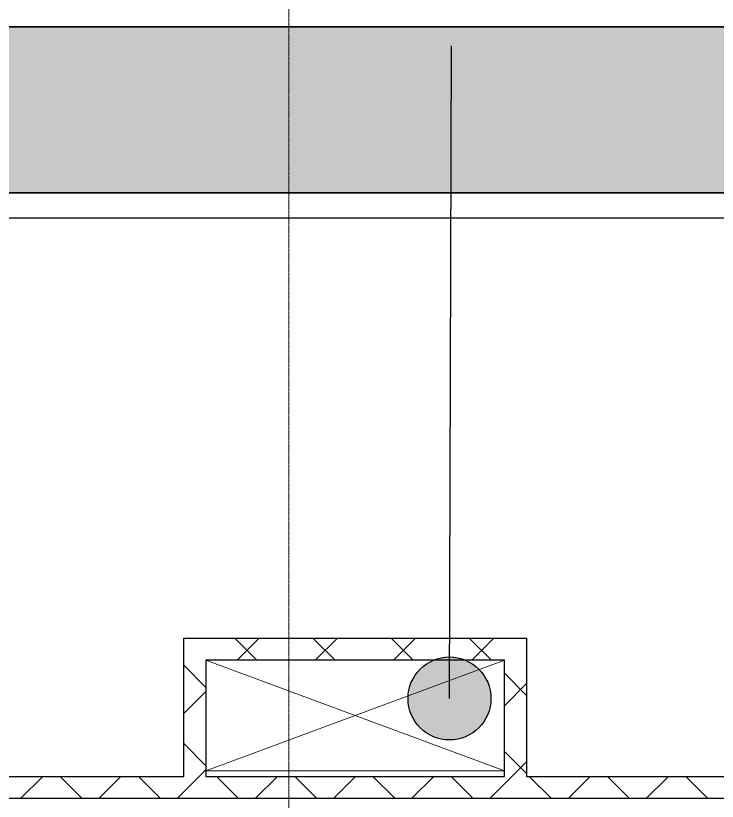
# Model space of a CAD drawing. Header units: millimetres. Extents: x 813027 to 1148939, y -931049 to -10.
# Drawn here: x 974771 to 981115, y -110610 to -103509 of the extents above; entities that cross this region are included whole.
import ezdxf

# ---------------------------------------------------------------- set-up
doc = ezdxf.new("R2010")
doc.units = ezdxf.units.MM
doc.linetypes.add('DPA_Grid _ Level 500', pattern=[5.5, 2.75, -0.75, 1.25, -0.75])
doc.linetypes.add('DPA_Hidden 100', pattern=[6, 4, -2])
for name, color, linetype, lineweight in [('_ _ A-DETL-OPENING', 1, 'Continuous', 9), ('A-DETL', 1, 'Continuous', 25), ('A-ROOM-IDEN', 3, 'Continuous', 25), ('A-WALL-PATT', 1, 'Continuous', 25), ('I-WALL', 5, 'Continuous', 25), ('S-GRID', 251, 'Continuous', 9), ('WALL-A', 3, 'Continuous', 25)]:
    doc.layers.add(name, color=color, linetype=linetype, lineweight=lineweight)
pattern_1 = [(50, (-6.3, 1.8), (4554.602, -398.476), [476.25, -5238.75]), (355, (-6.3, 2), (-881.071, 4776.42), [381, -4191]), (100.451, (373, -31.4), (3673.565, 4377.916), [404.75, -4452.252]), (46.184, (-6.3, 1272), (6776.98, -1051.07), [714.375, -7858.125]), (96.636, (558.4, 1184), (5935.065, 6185.69), [607.126, -6678.38]), (351.184, (-6, 1272), (5935.12, 6185.636), [571.5, -6286.5]), (21, (628.7, 954.3), (3790.36, -2556.63), [476.25, -5238.75]), (326, (628.7, 954.3), (1545.052, 4604.703), [381, -4191]), (71.451, (944.5, 741.2), (5335.428, 2048.032), [404.75, -4452.252]), (37.5, (-6.3, 1.8), (77.215, 2113.876), [16.764, -4123.436, 16.764, -4237.736, -4206.875]), (37.5, (-6.3, 1.8), (77.215, 2113.876), [-8394.7, 16.764, -4190.111]), (7.5, (-6.3, 1.8), (1670.4916, 2504.5144), [16.764, -2408.936, 16.764, -4028.186, -1603.375]), (7.5, (-6.3, 1.8), (1670.4916, 2504.5144), [-6470.65, 16.764, -1586.611]), (327.5, (-1422.4, 1.8), (3389.7725, -143.2234), [16.764, -1570.736, 16.764, -4936.236, -6572.25]), (327.5, (-1422.4, 1.8), (3389.7725, -143.2234), [-6540.5, 16.764, -6555.486]), (317.5, (-2057.4, 1.8), (3703.232, 635.667), [16.764, -2046.986, 16.764, -3272.536, -4667.25]), (317.5, (-2057.4, 1.8), (3703.232, 635.667), [-5353.05, 16.764, -4650.486])]
pattern_2 = [(45, (-6.33, 1.8), (-353.5534, 353.5534), []), (135, (-6.33, 1.8), (-353.5534, -353.5534), [])]

msp = doc.modelspace()

# ---------------------------------------------------------------- hatches: boundary and pattern name
at = {"layer": 'A-ROOM-IDEN'}
h = msp.add_hatch(color=256, dxfattribs=at)
edge = h.paths.add_edge_path()
edge.add_arc((978693.6, -109680.7), 375, 0, 360)
at = {"layer": 'A-WALL-PATT', "lineweight": 9}
h = msp.add_hatch(dxfattribs=at)
h.set_pattern_fill('FP_1', color=256, style=0, pattern_type=2)
h.set_pattern_definition(pattern_1)
h.paths.add_polyline_path([(878999.3, -105110), (982680.2, -105110), (982708.3, -103610), (878767.7, -103610)])
h = msp.add_hatch(dxfattribs=at)
h.set_pattern_fill('FP_1', color=256, style=0, pattern_type=2)
h.set_pattern_definition(pattern_1)
h.paths.add_polyline_path([(878999.3, -105110), (982680.2, -105110), (982708.3, -103610), (878767.7, -103610)])
h = msp.add_hatch(dxfattribs=at)
h.set_pattern_fill('FP_2', color=256, style=0, pattern_type=2)
h.set_pattern_definition(pattern_2)
h.paths.add_polyline_path([(976290, -110385), (976490, -110385), (976490, -109135), (976290, -109135), (976290, -109275.6)])
h = msp.add_hatch(dxfattribs=at)
h.set_pattern_fill('FP_2', color=256, style=0, pattern_type=2)
h.set_pattern_definition(pattern_2)
h.paths.add_polyline_path([(977098.9, -109335), (979190, -109335), (979190, -109135), (976490, -109135), (976490, -109335)])
h = msp.add_hatch(dxfattribs=at)
h.set_pattern_fill('FP_2', color=256, style=0, pattern_type=2)
h.set_pattern_definition(pattern_2)
h.paths.add_polyline_path([(979190, -110385), (979390, -110385), (979390, -109135), (979190, -109135), (979190, -109335)])
h = msp.add_hatch(dxfattribs=at)
h.set_pattern_fill('FP_2', color=256, style=0, pattern_type=2)
h.set_pattern_definition(pattern_2)
h.paths.add_polyline_path([(992940, -110585), (993631.6, -110585), (993631.6, -110385), (987440, -110385), (987440, -110585), (991039.5, -110585)])
h.paths.add_polyline_path([(968520, -110585), (984190, -110585), (984190, -110385), (965710, -110385), (965710, -110585), (967447.6, -110585)])

# ---------------------------------------------------------------- linework, layer by layer
at = {"layer": '_ _ A-DETL-OPENING'}
for p, q in [((979190, -109335), (976490, -110335)), ((976490, -109335), (979190, -110335))]:
    msp.add_line(p, q, dxfattribs=at)
at = {"layer": 'A-DETL', "linetype": 'DPA_Hidden 100'}
for p, q in [((982708.3, -103610), (880285.5, -103610)), ((988810, -105340), (879034.8, -105340))]:
    msp.add_line(p, q, dxfattribs=at)
at = {"layer": 'A-DETL', "lineweight": 9}
msp.add_line((976490, -110335), (979190, -110335), dxfattribs=at)
at = {"layer": 'A-ROOM-IDEN'}
msp.add_line((978693.6, -109680.7), (978713.1, -103780.7), dxfattribs=at)
msp.add_circle((978693.6, -109680.7), 375, dxfattribs=at)
at = {"layer": 'I-WALL'}
msp.add_line((878999.3, -105110), (982680.2, -105110), dxfattribs=at)
at = {"layer": 'S-GRID', "linetype": 'DPA_Grid _ Level 500'}
for p, q in [((977240, -191381.7), (977240, -15135.4)), ((847220.5, -105340), (1079421.7, -105340))]:
    msp.add_line(p, q, dxfattribs=at)
at = {"layer": 'WALL-A'}
for p, q in [((880285.5, -103610), (982708.3, -103610)), ((982680.2, -105110), (878999.3, -105110)), ((976290, -110385), (976290, -109135)), ((976290, -109135), (976490, -109135)), ((976490, -109135), (979190, -109135)), ((979190, -109135), (979390, -109135)), ((979390, -109135), (979390, -110385)), ((976490, -109335), (976490, -110385)), ((979190, -109335), (976490, -109335)), ((979190, -110385), (979190, -109335)), ((965710, -110385), (976290, -110385)), ((976490, -110385), (979190, -110385)), ((979390, -110385), (984190, -110385)), ((984190, -110585), (965710, -110585))]:
    msp.add_line(p, q, dxfattribs=at)

doc.saveas('drawing.dxf')
